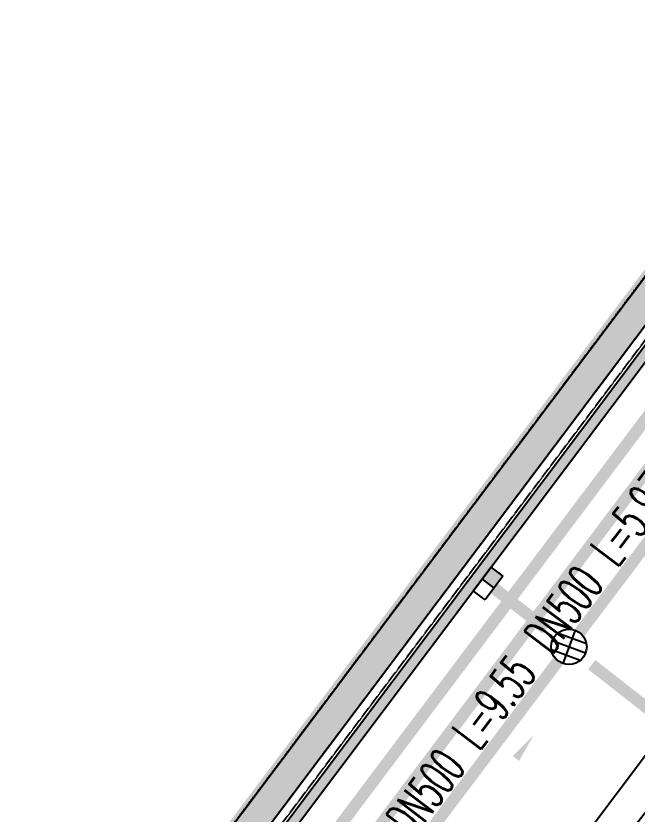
# Model space of a CAD drawing. Extents: x -111898 to 889894, y -2 to 1194865.
# Drawn here: x 532958 to 553955, y 919654 to 946635 of the extents above; entities that cross this region are included whole.
import ezdxf

# ---------------------------------------------------------------- set-up
doc = ezdxf.new("R2010")
doc.units = 0
doc.header["$LTSCALE"] = 10
doc.header["$MEASUREMENT"] = 0
doc.linetypes.add('CENTER', pattern=[50.8, 31.75, -6.35, 6.35, -6.35])
doc.linetypes.add('DASH', pattern=[0.35, 0.25, -0.1])
for name, color, linetype in [('0-WALL', 252, 'Continuous'), ('DIM_雨水', 4, 'Continuous'), ('Gps-ZF雨水', 4, 'TG_Y'), ('TEXT_雨水', 4, 'Continuous'), ('TWT_雨水口', 4, 'Continuous'), ('WELL_雨水', 4, 'Continuous')]:
    doc.layers.add(name, color=color, linetype=linetype)
doc.layers.add('GPS-ZF消防', color=1, linetype='TG_X', lineweight=60)
doc.layers.add('GPS-ZF给水', color=3, linetype='TG_J', lineweight=60)
doc.styles.add('_TWT_PIPEDN', font='SIMPLEX', dxfattribs={"width": 0.6, "height": 3, "bigfont": 'HZTXT'})
doc.styles.add('TG_LINETYPE', font='SIMPLEX', dxfattribs={"width": 0.8, "height": 3.5, "bigfont": 'HZTXT'})
doc.linetypes.add('TG_J', pattern='A,2,-0.3,["J",TG_LINETYPE,S=0.1,R=0,X=-0.23,Y=-0.15],0', length=2.3)
doc.linetypes.add('TG_WX', pattern='A,3,-0.6,["WX",TG_LINETYPE,S=0.1,R=0,X=-0.52,Y=-0.15],0', length=3.6)
doc.linetypes.add('TG_X', pattern='A,5,-0.3,["X",TG_LINETYPE,S=0.1,R=0,X=-0.23,Y=-0.15],0', length=5.3)
doc.linetypes.add('TG_Y', pattern='A,2,-0.3,["Y",TG_LINETYPE,S=0.1,R=0,X=-0.25,Y=-0.15],0', length=2.3)

# ---------------------------------------------------------------- blocks, each defined once
blk = doc.blocks.new('$TwtSys$00000424')
for p, q in [((-500, 250), (500, 250)), ((-500, -250), (-500, 250)), ((0, -250), (0, 250)), ((500, 250), (500, -250)), ((500, -250), (-500, -250))]:
    blk.add_line(p, q)
blk.add_solid([(0, 250), (500, 250), (0, -250), (500, -250)])
blk = doc.blocks.new('$TWTSYS$00000375')
for p, q in [((0, 0.5, 0), (0, -0.5, 0)), ((0.433, 0.25, 0), (-0.433, 0.25, 0)), ((-0.5, 0, 0), (0.5, 0, 0)), ((0.433, -0.25, 0), (-0.433, -0.25, 0))]:
    blk.add_line(p, q)
blk.add_circle((0, 0, 0), 0.5)

msp = doc.modelspace()

# ---------------------------------------------------------------- hatches: boundary and pattern name
at = {"layer": '0-WALL'}
h = msp.add_hatch(dxfattribs=at)
h.set_pattern_fill('草坪或沼泽', color=8, scale=400, angle=-0.200257)
h.set_pattern_definition([(359.79974, (-824318.4, 704905.5), (1605.5824, 1594.398), [240, -48, 64, -48, 240, -960]), (359.79974, (-824398.3, 704953.8), (1605.5824, 1594.398), [160, -120, 240, -120, 160, -800]), (359.79974, (-823836, 705591.9), (1605.5824, 1594.398), [200, -80, 200, -1120]), (359.79974, (-824634.9, 705914.7), (1605.5824, 1594.398), [80, -160, 80, -1280]), (89.79974, (-824474.9, 705914.1), (-1594.398, 1605.5824), [144, -1456]), (89.79974, (-823998.3, 704952.4), (-1594.398, 1605.5824), [160, -1440]), (89.79974, (-823596, 705591), (-1594.398, 1605.5824), [160, -1440]), (44.79974, (-823790.3, 704935.7), (5.5922, 1599.9902), [160, -2102.7417]), (134.79974, (-824206.3, 704937.2), (-1599.9902, 5.5922), [160, -2102.7417]), (63.23469, (-823838.3, 704943.9), (5.5922, 1599.99023), [160, -3417.7088]), (75.7635, (-823918.27, 704952.15), (5.59221, 1599.99023), [160, -6436.969]), (75.7635, (-823516.03, 705590.75), (5.59221, 1599.99023), [128, -6468.969]), (75.7635, (-824442.9, 705914), (5.59221, 1599.99023), [112, -6484.969]), (103.835987, (-824078.27, 704952.7), (5.59221, 1599.99023), [160, -6436.969]), (103.835987, (-823676.03, 705591.3), (5.59221, 1599.99023), [128, -6468.969]), (103.835987, (-824506.9, 705914.2), (5.59221, 1599.99023), [112, -6484.969]), (116.364795, (-824158.3, 704945), (5.5922, 1599.99023), [160, -3417.7069])])
h.paths.add_polyline_path([(696130.98, 804098.61), (669562.33, 731379.54), (607880.43, 745535.24), (522571.73, 770781.34), (445339.53, 792957.04), (609790.27, 1011755.57), (618487.23, 1023194.24), (653205.56, 1069507.99), (721439.16, 1038957.87), (738262.84, 1027590.63), (761400.89, 1017231.07), (768403.04, 1001909.04), (737294.43, 916764), (736355.16, 917107.18), (742257.75, 933262.65), (741788.31, 933434.17), (745346.31, 941716.12), (767322.91, 1001866.69), (760648.1, 1016472.46), (737774.94, 1026713.42), (720951.27, 1038080.66), (653526.34, 1068268.72), (619285.33, 1022591.71), (610587.99, 1011152.54), (447011.62, 793517.34), (522851.61, 771741.38), (608134.4, 746502.95), (668925.9, 732551.6), (695191.71, 804441.78)])
h.paths.add_polyline_path([(702359.45, 821146.08), (701420.18, 821489.25), (703324.3, 826702.56), (702855.23, 826873.89), (706411.93, 835156.24), (730109.53, 900012.74), (731048.81, 899669.57)])
h = msp.add_hatch(dxfattribs=at)
h.set_pattern_fill('草坪或沼泽', color=8, scale=400, angle=-0.200257)
h.set_pattern_definition([(359.79974, (-824318.4, 704905.5), (1605.5824, 1594.398), [240, -48, 64, -48, 240, -960]), (359.79974, (-824398.3, 704953.8), (1605.5824, 1594.398), [160, -120, 240, -120, 160, -800]), (359.79974, (-823836, 705591.9), (1605.5824, 1594.398), [200, -80, 200, -1120]), (359.79974, (-824634.9, 705914.7), (1605.5824, 1594.398), [80, -160, 80, -1280]), (89.79974, (-824474.9, 705914.1), (-1594.398, 1605.5824), [144, -1456]), (89.79974, (-823998.3, 704952.4), (-1594.398, 1605.5824), [160, -1440]), (89.79974, (-823596, 705591), (-1594.398, 1605.5824), [160, -1440]), (44.79974, (-823790.3, 704935.7), (5.5922, 1599.9902), [160, -2102.7417]), (134.79974, (-824206.3, 704937.2), (-1599.9902, 5.5922), [160, -2102.7417]), (63.23469, (-823838.3, 704943.9), (5.5922, 1599.99023), [160, -3417.7088]), (75.7635, (-823918.27, 704952.15), (5.59221, 1599.99023), [160, -6436.969]), (75.7635, (-823516.03, 705590.75), (5.59221, 1599.99023), [128, -6468.969]), (75.7635, (-824442.9, 705914), (5.59221, 1599.99023), [112, -6484.969]), (103.835987, (-824078.27, 704952.7), (5.59221, 1599.99023), [160, -6436.969]), (103.835987, (-823676.03, 705591.3), (5.59221, 1599.99023), [128, -6468.969]), (103.835987, (-824506.9, 705914.2), (5.59221, 1599.99023), [112, -6484.969]), (116.364795, (-824158.3, 704945), (5.5922, 1599.99023), [160, -3417.7069])])
edge = h.paths.add_edge_path()
edge.add_line((741503.08, 933538.38), (741712.87, 934018.57))
edge.add_line((741712.87, 934018.57), (745060.96, 941812.89))
edge.add_line((745060.96, 941812.89), (766890.86, 1001849.76))
edge.add_line((766890.86, 1001849.76), (760346.98, 1016169.02))
edge.add_line((760346.98, 1016169.02), (737579.78, 1026362.54))
edge.add_line((737579.78, 1026362.54), (720756.11, 1037729.77))
edge.add_line((720756.11, 1037729.77), (653654.65, 1067773.01))
edge.add_line((653654.65, 1067773.01), (467795.25, 820503.81))
edge.add_line((467795.25, 820503.81), (468143.58, 820404.89))
edge.add_line((468143.58, 820404.89), (647181.92, 1058601.18))
edge.add_line((647181.92, 1058601.18), (648464.56, 1058132.56))
edge.add_line((648464.56, 1058132.56), (650350.23, 1063296.8))
edge.add_line((650350.23, 1063296.8), (720796.15, 1037558.69))
edge.add_line((720796.15, 1037558.69), (718909.6, 1032395.07))
edge.add_line((718909.6, 1032395.07), (725484.49, 1029992.9))
edge.add_line((725484.49, 1029992.9), (726513.26, 1032808.65))
edge.add_line((726513.26, 1032808.65), (729331.07, 1031779.14))
edge.add_line((729331.07, 1031779.14), (728302.36, 1028963.46))
edge.add_line((728302.36, 1028963.46), (747084.56, 1022101.19))
edge.add_line((747084.56, 1022101.19), (755217.14, 1018452.95))
edge.add_arc((743028.5, 1006160.87), 17310.64, -14.619994, 45.242091, ccw=False)
edge.add_line((759778.64, 1001791.54), (760685.99, 1001458.08))
edge.add_line((760685.99, 1001458.08), (765094.65, 999847.31))
edge.add_line((765094.65, 999847.31), (740941.69, 933744.02))
edge.add_line((740941.69, 933744.02), (741503.08, 933538.38))

# ---------------------------------------------------------------- linework, layer by layer
for p, q in [((653654.65, 1067773.01), (467795.25, 820503.81)), ((468143.58, 820404.89), (647181.92, 1058601.18))]:
    msp.add_line(p, q, dxfattribs=at)
at = {"layer": '0-WALL', "color": 1, "linetype": 'DASH', "ltscale": 3, "const_width": 300}
msp.add_lwpolyline([(768403.04, 1001909.04), (761400.89, 1017231.07), (738262.84, 1027590.63), (721439.16, 1038957.87), (653205.56, 1069507.99), (618487.23, 1023194.24), (609790.27, 1011755.57), (445339.53, 792957.04), (522571.73, 770781.34), (607880.43, 745535.24), (669562.33, 731379.54)], close=True, dxfattribs=at)
at = {"layer": '0-WALL', "linetype": 'CENTER', "ltscale": 0.2}
msp.add_lwpolyline([(768403.04, 1001909.04), (761400.89, 1017231.07), (738262.84, 1027590.63), (721439.16, 1038957.87), (653205.56, 1069507.99), (618487.23, 1023194.24), (609790.27, 1011755.57), (445339.53, 792957.04), (522571.73, 770781.34), (607880.43, 745535.24), (669562.33, 731379.54)], close=True, dxfattribs=at)
at = {"layer": '0-WALL'}
msp.add_lwpolyline([(445339.53, 792957.04), (609790.27, 1011755.57), (618487.23, 1023194.24), (653205.56, 1069507.99), (721439.16, 1038957.87), (738262.84, 1027590.63), (761400.89, 1017231.07), (768403.04, 1001909.04), (737294.43, 916764), (736355.16, 917107.18), (742257.75, 933262.65), (741788.31, 933434.17), (745346.31, 941716.12), (767322.91, 1001866.69), (760648.1, 1016472.46), (737774.94, 1026713.42), (720951.27, 1038080.66), (653526.34, 1068268.72), (619285.33, 1022591.71), (610587.99, 1011152.54), (447011.62, 793517.34)], dxfattribs=at)
at = {"layer": '0-WALL', "linetype": 'DASH'}
for points in [[(691451.01, 794203.39), (668925.9, 732551.6), (608134.4, 746502.95), (522851.61, 771741.38), (447011.62, 793517.34), (610587.99, 1011152.54), (619285.33, 1022591.71), (653526.34, 1068268.72), (720951.27, 1038080.66), (737774.94, 1026713.42), (755564.15, 1018748.69), (760648.1, 1016472.46), (767322.91, 1001866.69), (745344.86, 941712.2), (741785.02, 933426.51)], [(691169.23, 794306.34), (668734.97, 732903.21), (608210.59, 746793.26), (522935.58, 772029.4), (447513.25, 793685.43), (610827.31, 1010971.63), (619524.76, 1022410.95), (653622.57, 1067896.93), (720804.9, 1037817.49), (737628.57, 1026450.26), (755441.56, 1018474.88), (760422.26, 1016244.88), (766998.88, 1001853.99), (745065.93, 941822.97), (741509.38, 933544.93)]]:
    msp.add_lwpolyline(points, dxfattribs=at)
at = {"layer": '0-WALL'}
msp.add_lwpolyline([(538866.53, 897594.94), (540564.37, 902241.95), (583454.23, 957054.5), (585074.39, 956462.56), (585689.2, 958145.32, 0.20332738), (578593.17, 954034.59), (536751.57, 898367.67)], format="xyb", close=True, dxfattribs=at)
at = {"layer": 'DIM_雨水'}
msp.add_lwpolyline([(548617.73, 919898.59, 0, 0, 0), (550465.13, 922326.57, 0, 266.67, 0), (549859.61, 921530.75, 0, 0, 0)], format="xyseb", dxfattribs=at)
at = {"layer": 'GPS-ZF消防', "linetype": 'TG_WX', "ltscale": 0.1, "const_width": 400}
msp.add_lwpolyline([(533277.78, 905125.93), (574887.86, 960447.41)], dxfattribs=at)
at = {"layer": 'GPS-ZF给水', "ltscale": 0.1, "const_width": 400}
msp.add_lwpolyline([(522880.62, 889507.93), (575941.83, 960062.32)], dxfattribs=at)
at = {"layer": 'Gps-ZF雨水', "ltscale": 0.1, "const_width": 400}
for points in [[(552013.74, 925786.94), (555247.44, 930075.24)], [(550881.6, 925911.18), (549112.61, 927295.58)], [(545903.48, 917683.95), (551291.25, 924828.82)], [(552423.39, 924704.58), (554913.74, 922755.65)]]:
    msp.add_lwpolyline(points, dxfattribs=at)

# ---------------------------------------------------------------- block references
at = {"layer": 'TWT_雨水口', "rotation": 53.06993780917369}
msp.add_blockref('$TwtSys$00000424', (548915.7, 927449.69), dxfattribs=at)
at = {"layer": 'WELL_雨水', "xscale": 1200, "yscale": 1200, "zscale": 1200, "rotation": 339.79974336667}
msp.add_blockref('$TWTSYS$00000375', (551652.49, 925307.88), dxfattribs=at)

# ---------------------------------------------------------------- texts
at = {"layer": 'TEXT_雨水', "style": '_TWT_PIPEDN', "width": 0.557143}
for s, p in [('L=5.97', (553284.82, 927950.07)), ('DN500', (551062.28, 925002.69)), ('L=9.55', (548612.84, 921754.42)), ('DN500', (546390.3, 918807.05))]:
    msp.add_text(s, height=1225, rotation=52.980993, dxfattribs=at).set_placement(p)

doc.saveas('drawing.dxf')
